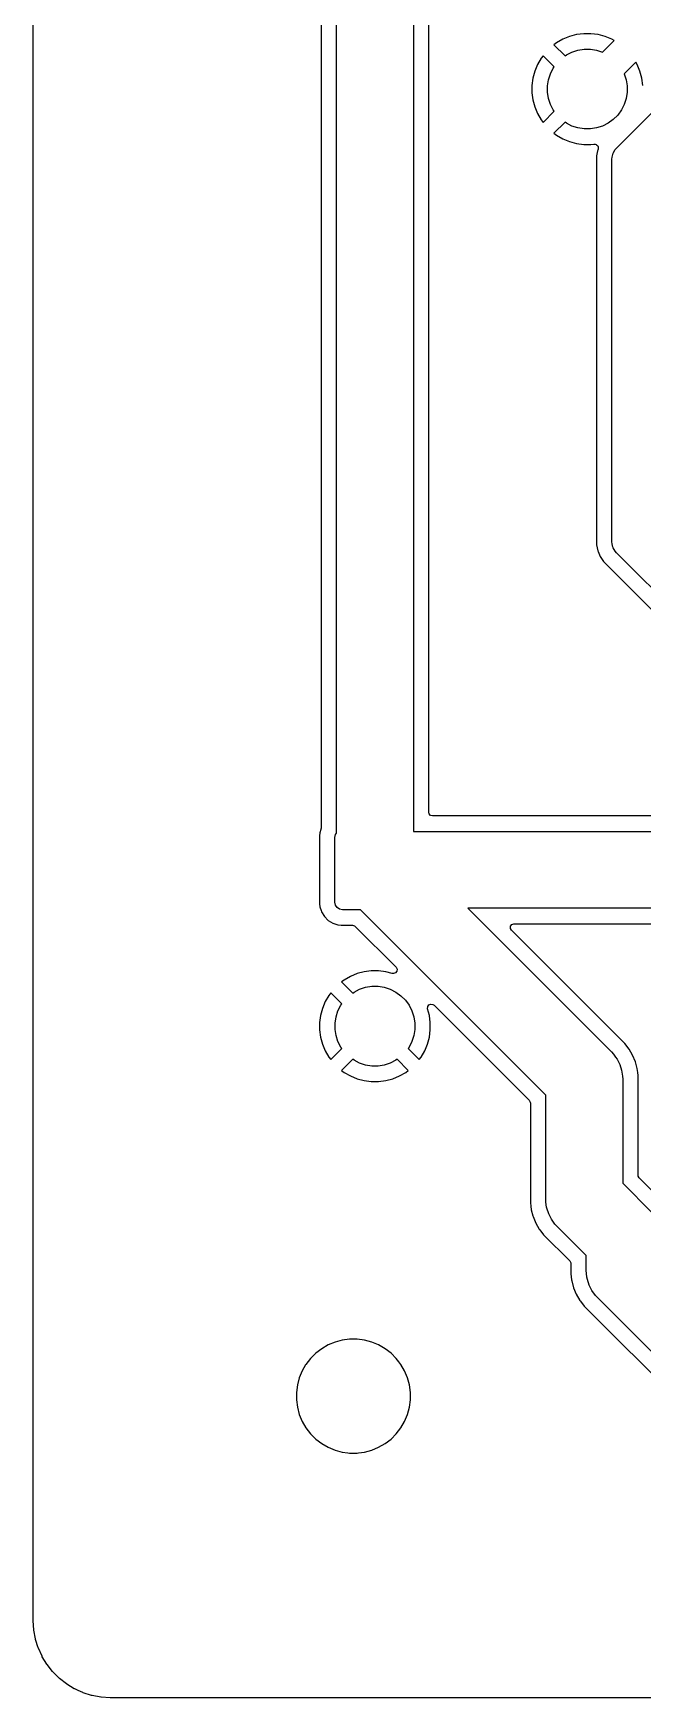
# Model space of a CAD drawing. Header units: millimetres. Extents: x 63.3 to 120.2, y -110.5 to -22.5.
# Drawn here: x 63.3 to 83, y -110.5 to -56.4 of the extents above; entities that cross this region are included whole.
import ezdxf

# ---------------------------------------------------------------- set-up
doc = ezdxf.new("R2010")
doc.units = ezdxf.units.MM
doc.layers.add('BLACK', color=7, linetype='CONTINUOUS')

msp = doc.modelspace()

# ---------------------------------------------------------------- linework, layer by layer
at = {"layer": 'BLACK', "linetype": 'CONTINUOUS'}
for p, q in [((63.2505, -82.509991), (63.2505, -27.643711)), ((72.5995, -54.865258), (72.5995, -82.267993)), ((73.1, -82.417978), (73.1, -54.98)), ((75.6, -55.497766), (75.6, -82.36)), ((76.1005, -81.7355), (76.1005, -55.756442)), ((80.247818, -56.74015), (80.166275, -56.80272)), ((80.247828, -56.740144), (80.247818, -56.74015)), ((80.452171, -56.622165), (80.247828, -56.740144)), ((80.45218, -56.62216), (80.452171, -56.622165)), ((80.670162, -56.53187), (80.45218, -56.62216)), ((80.898085, -56.470799), (80.670162, -56.53187)), ((81.132014, -56.44), (80.898085, -56.470799)), ((81.367985, -56.44), (81.132014, -56.44)), ((81.601914, -56.470799), (81.367985, -56.44)), ((81.829838, -56.53187), (81.601914, -56.470799)), ((81.744807, -57.038086), (82.119403, -56.663489)), ((82.047819, -56.62216), (81.829836, -56.53187)), ((81.829836, -56.53187), (81.829838, -56.53187)), ((82.047828, -56.622165), (82.047819, -56.62216)), ((82.119403, -56.663489), (82.047828, -56.622165)), ((79.750144, -57.237828), (79.632165, -57.442171)), ((79.75015, -57.237818), (79.750144, -57.237828)), ((79.81272, -57.156275), (79.75015, -57.237818)), ((79.812721, -57.156275), (79.81272, -57.156275)), ((80.173393, -57.516947), (79.812721, -57.156275)), ((80.166275, -56.80272), (80.166275, -56.802721)), ((80.166275, -56.802721), (80.526947, -57.163393)), ((80.526947, -57.163393), (80.570752, -57.131568)), ((80.570752, -57.131568), (80.752512, -57.038957)), ((80.752512, -57.038957), (80.946521, -56.975919)), ((80.946521, -56.975919), (81.148003, -56.944007)), ((81.148003, -56.944007), (81.351997, -56.944007)), ((81.351997, -56.944007), (81.553479, -56.975919)), ((81.553479, -56.975919), (81.744807, -57.038086)), ((82.196447, -60.159391), (85.169391, -57.186446)), ((79.54187, -57.660162), (79.480799, -57.888085)), ((79.63216, -57.44218), (79.54187, -57.660162)), ((79.632165, -57.442171), (79.63216, -57.44218)), ((79.985919, -57.936521), (80.048957, -57.742512)), ((80.048957, -57.742512), (80.141568, -57.560752)), ((80.141568, -57.560752), (80.173393, -57.516947)), ((82.826509, -57.370596), (82.451913, -57.745192)), ((82.451913, -57.745192), (82.514081, -57.936521)), ((82.867834, -57.442171), (82.826509, -57.370596)), ((82.867839, -57.44218), (82.867834, -57.442171)), ((82.958129, -57.660162), (82.867839, -57.44218)), ((83.0192, -57.888085), (82.958129, -57.660162)), ((79.480799, -57.888085), (79.45, -58.122014)), ((79.45, -58.122014), (79.45, -58.357985)), ((79.45, -58.357985), (79.480799, -58.591914)), ((79.954007, -58.138003), (79.985919, -57.936521)), ((79.954007, -58.341997), (79.954007, -58.138003)), ((79.985919, -58.543479), (79.954007, -58.341997)), ((82.514081, -57.936521), (82.545993, -58.138003)), ((82.545993, -58.341997), (82.514081, -58.543479)), ((82.545993, -58.138003), (82.545993, -58.341997)), ((83.049999, -58.122014), (83.0192, -57.888085)), ((83.05, -58.122028), (83.049999, -58.122014)), ((79.480799, -58.591914), (79.54187, -58.819837)), ((79.54187, -58.819837), (79.63216, -59.037819)), ((80.048957, -58.737488), (79.985919, -58.543479)), ((80.141568, -58.919248), (80.048957, -58.737488)), ((80.173392, -58.963051), (80.141568, -58.919248)), ((82.358432, -58.919248), (82.238528, -59.084282)), ((82.451043, -58.737488), (82.358432, -58.919248)), ((82.514081, -58.543479), (82.451043, -58.737488)), ((79.63216, -59.037819), (79.632165, -59.037828)), ((79.632165, -59.037828), (79.750144, -59.242171)), ((79.750144, -59.242171), (79.750145, -59.242172)), ((79.750145, -59.242172), (79.812721, -59.323723)), ((79.812721, -59.323723), (80.173392, -58.963051)), ((80.526946, -59.316605), (80.166275, -59.677277)), ((80.570752, -59.348432), (80.526946, -59.316605)), ((80.752512, -59.441043), (80.570752, -59.348432)), ((80.946521, -59.504081), (80.752512, -59.441043)), ((81.747488, -59.441043), (81.553479, -59.504081)), ((81.929248, -59.348432), (81.747488, -59.441043)), ((82.094282, -59.228528), (81.929248, -59.348432)), ((82.238528, -59.084282), (82.094282, -59.228528)), ((80.166275, -59.677277), (80.247827, -59.739854)), ((80.247827, -59.739854), (80.247828, -59.739855)), ((80.247828, -59.739855), (80.452171, -59.857834)), ((80.452171, -59.857834), (80.45218, -59.857839)), ((80.45218, -59.857839), (80.670163, -59.948129)), ((80.670163, -59.948129), (80.670161, -59.948129)), ((80.670161, -59.948129), (80.898085, -60.0092)), ((80.898085, -60.0092), (81.132014, -60.039999)), ((81.148003, -59.535993), (80.946521, -59.504081)), ((81.351997, -59.535993), (81.148003, -59.535993)), ((81.553479, -59.504081), (81.351997, -59.535993)), ((81.367985, -60.039999), (81.467043, -60.026957)), ((81.467043, -60.026957), (81.467207, -60.026982)), ((81.467207, -60.026982), (81.467362, -60.026915)), ((81.467362, -60.026915), (81.5017, -60.032361)), ((81.132014, -60.039999), (81.132029, -60.04)), ((81.132029, -60.04), (81.367971, -60.04)), ((81.367971, -60.04), (81.367985, -60.039999)), ((81.5017, -60.032361), (81.536078, -60.037722)), ((81.536078, -60.037722), (81.536203, -60.037833)), ((81.536203, -60.037833), (81.536369, -60.03786)), ((81.536369, -60.03786), (81.562334, -60.061025)), ((81.582465, -60.248673), (81.5495, -60.414399)), ((81.5495, -60.414399), (81.5495, -73.049863)), ((81.562334, -60.061025), (81.588334, -60.084102)), ((81.582466, -60.248666), (81.582465, -60.248673)), ((81.583723, -60.242352), (81.582466, -60.248666)), ((81.587949, -60.221108), (81.583723, -60.242352)), ((81.599989, -60.19204), (81.587949, -60.221108)), ((81.588334, -60.084102), (81.588379, -60.084262)), ((81.588379, -60.084262), (81.588505, -60.084375)), ((81.588505, -60.084375), (81.597857, -60.118024)), ((81.597857, -60.118024), (81.60722, -60.15137)), ((81.601688, -60.186551), (81.599989, -60.19204)), ((81.60702, -60.152639), (81.601688, -60.186551)), ((81.607216, -60.151692), (81.60702, -60.152639)), ((81.60722, -60.15137), (81.607186, -60.151584)), ((81.607186, -60.151584), (81.607216, -60.151692)), ((82.05, -60.512944), (82.054277, -60.447696)), ((82.05, -72.951321), (82.05, -60.512944)), ((82.054277, -60.447681), (82.08806, -60.321602)), ((82.054277, -60.447696), (82.054277, -60.447681)), ((82.08806, -60.321602), (82.089901, -60.318414)), ((82.089901, -60.318414), (82.153323, -60.208563)), ((82.153323, -60.208563), (82.153338, -60.208547)), ((82.153338, -60.208547), (82.196447, -60.159391)), ((82.054277, -73.016568), (82.05, -72.951321)), ((81.5495, -73.049863), (81.587947, -73.24315)), ((81.587947, -73.24315), (81.58795, -73.24316)), ((81.58795, -73.24316), (81.598141, -73.267763)), ((81.598141, -73.267763), (81.663364, -73.425228)), ((81.663364, -73.425228), (81.663371, -73.425241)), ((81.663371, -73.425241), (81.77286, -73.589102)), ((82.054277, -73.016584), (82.054277, -73.016568)), ((82.084667, -73.13), (82.054277, -73.016584)), ((82.08806, -73.142663), (82.084667, -73.13)), ((82.153323, -73.255702), (82.08806, -73.142663)), ((82.153338, -73.255717), (82.153323, -73.255702)), ((82.196447, -73.304874), (82.153338, -73.255717)), ((84.275126, -75.383553), (82.196447, -73.304874)), ((81.77286, -73.589102), (81.772863, -73.589106)), ((81.772863, -73.589106), (81.916537, -73.73278)), ((81.916537, -73.73278), (81.916559, -73.7328)), ((81.916559, -73.7328), (83.851537, -75.667778)), ((76.111706, -81.787011), (76.1005, -81.7355)), ((76.157461, -81.839815), (76.111706, -81.787011)), ((76.2245, -81.8595), (76.157461, -81.839815)), ((97.111798, -81.8595), (76.2245, -81.8595)), ((63.2505, -100.588711), (63.2505, -82.509991)), ((72.560001, -82.407203), (72.5495, -82.509991)), ((72.5495, -82.509991), (72.5495, -82.519673)), ((72.5495, -82.519673), (72.5495, -82.519674)), ((72.5495, -82.519674), (72.5495, -84.710001)), ((72.595423, -82.300303), (72.560001, -82.407203)), ((72.596869, -82.293401), (72.595423, -82.300303)), ((72.597825, -82.278367), (72.596869, -82.293401)), ((72.5995, -82.267993), (72.597825, -82.278367)), ((73.05, -82.56), (73.06903, -82.464329)), ((73.05, -84.66), (73.05, -82.56)), ((73.06903, -82.464329), (73.1, -82.417978)), ((75.6, -82.36), (97.370475, -82.36)), ((72.5495, -84.710001), (72.549501, -84.710018)), ((72.549501, -84.710018), (72.56, -84.812796)), ((72.56, -84.812796), (72.560001, -84.812799)), ((72.560001, -84.812799), (72.598478, -84.928913)), ((73.06903, -84.755671), (73.05, -84.66)), ((73.123223, -84.836777), (73.06903, -84.755671)), ((73.204329, -84.89097), (73.123223, -84.836777)), ((73.3, -84.91), (73.204329, -84.89097)), ((97.888241, -84.86), (77.367766, -84.86)), ((77.367766, -84.86), (82.033883, -89.526116)), ((72.598478, -84.928913), (72.615186, -84.979334)), ((72.615186, -84.979334), (72.707288, -85.128656)), ((72.707288, -85.128656), (72.831344, -85.252712)), ((72.831344, -85.252712), (72.980666, -85.344814)), ((72.980666, -85.344814), (73.147203, -85.399999)), ((73.147203, -85.399999), (73.249991, -85.4105)), ((73.249991, -85.4105), (73.623556, -85.410499)), ((73.882234, -84.91), (73.3, -84.91)), ((73.623556, -85.410499), (73.690595, -85.430183)), ((73.690595, -85.430183), (73.711237, -85.446818)), ((73.711237, -85.446818), (75.034888, -86.770469)), ((79.9, -90.927766), (73.882234, -84.91)), ((78.754277, -85.510858), (78.759261, -85.441166)), ((78.759261, -85.441166), (78.801133, -85.385233)), ((78.801133, -85.385233), (78.866597, -85.360816)), ((78.866597, -85.360816), (78.875443, -85.3605)), ((78.875443, -85.3605), (98.002968, -85.3605)), ((78.787762, -85.572181), (78.754277, -85.510858)), ((80.821855, -87.606275), (78.787762, -85.572181)), ((73.770162, -86.98187), (73.55218, -87.07216)), ((73.998085, -86.920799), (73.770162, -86.98187)), ((74.232014, -86.89), (73.998085, -86.920799)), ((74.467985, -86.89), (74.232014, -86.89)), ((74.701915, -86.920799), (74.467985, -86.89)), ((74.915114, -86.977925), (74.701915, -86.920799)), ((74.956053, -86.981834), (74.915114, -86.977925)), ((75.021517, -86.957417), (74.956053, -86.981834)), ((75.063389, -86.901484), (75.021517, -86.957417)), ((75.034888, -86.770469), (75.068373, -86.831792)), ((75.068373, -86.831792), (75.063389, -86.901484)), ((72.91272, -87.606275), (72.85015, -87.687818)), ((72.912721, -87.606275), (72.91272, -87.606275)), ((73.273393, -87.966947), (72.912721, -87.606275)), ((73.347818, -87.19015), (73.266275, -87.25272)), ((73.266275, -87.25272), (73.266275, -87.252721)), ((73.266275, -87.252721), (73.626947, -87.613393)), ((73.347828, -87.190144), (73.347818, -87.19015)), ((73.552171, -87.072165), (73.347828, -87.190144)), ((73.55218, -87.07216), (73.552171, -87.072165)), ((73.626947, -87.613393), (73.670752, -87.581568)), ((73.670752, -87.581568), (73.852512, -87.488957)), ((73.852512, -87.488957), (74.046521, -87.425919)), ((74.046521, -87.425919), (74.248003, -87.394007)), ((74.248003, -87.394007), (74.451997, -87.394007)), ((74.451997, -87.394007), (74.653479, -87.425919)), ((74.653479, -87.425919), (74.847488, -87.488957)), ((74.847488, -87.488957), (75.029248, -87.581568)), ((75.029248, -87.581568), (75.194282, -87.701472)), ((82.306661, -89.091081), (80.821855, -87.606275)), ((72.64187, -88.110162), (72.580799, -88.338085)), ((72.73216, -87.89218), (72.64187, -88.110162)), ((72.732165, -87.892171), (72.73216, -87.89218)), ((72.850144, -87.687828), (72.732165, -87.892171)), ((72.85015, -87.687818), (72.850144, -87.687828)), ((73.148957, -88.192512), (73.241568, -88.010752)), ((73.241568, -88.010752), (73.273393, -87.966947)), ((75.194282, -87.701472), (75.338528, -87.845718)), ((75.338528, -87.845718), (75.458432, -88.010752)), ((75.458432, -88.010752), (75.551043, -88.192512)), ((76.062074, -88.124884), (76.063737, -88.055035)), ((76.1192, -88.338085), (76.062074, -88.124884)), ((76.063737, -88.055035), (76.102899, -87.997172)), ((76.102899, -87.997172), (76.167128, -87.969668)), ((76.167128, -87.969668), (76.23603, -87.981254)), ((76.23603, -87.981254), (76.269528, -88.005108)), ((76.269528, -88.005108), (76.540069, -88.275649)), ((72.580799, -88.338085), (72.55, -88.572014)), ((72.55, -88.572014), (72.55, -88.807985)), ((73.054007, -88.588003), (73.085919, -88.386521)), ((73.054007, -88.791997), (73.054007, -88.588003)), ((73.085919, -88.386521), (73.148957, -88.192512)), ((75.551043, -88.192512), (75.614081, -88.386521)), ((75.614081, -88.386521), (75.645993, -88.588003)), ((75.645993, -88.588003), (75.645993, -88.791997)), ((76.149999, -88.572014), (76.1192, -88.338085)), ((76.15, -88.572028), (76.149999, -88.572014)), ((76.15, -88.807971), (76.15, -88.572028)), ((76.540069, -88.275649), (79.363181, -91.098761)), ((72.55, -88.807985), (72.580799, -89.041914)), ((72.580799, -89.041914), (72.64187, -89.269837)), ((73.085919, -88.993479), (73.054007, -88.791997)), ((73.148957, -89.187488), (73.085919, -88.993479)), ((73.241568, -89.369248), (73.148957, -89.187488)), ((75.551043, -89.187488), (75.458432, -89.369248)), ((75.614081, -88.993479), (75.551043, -89.187488)), ((75.645993, -88.791997), (75.614081, -88.993479)), ((76.058129, -89.269837), (76.1192, -89.041914)), ((76.1192, -89.041914), (76.149999, -88.807985)), ((76.149999, -88.807985), (76.15, -88.807971)), ((82.410468, -89.194888), (82.306661, -89.091081)), ((82.468918, -89.253338), (82.410468, -89.194888)), ((72.64187, -89.269837), (72.73216, -89.487819)), ((72.73216, -89.487819), (72.732165, -89.487828)), ((72.732165, -89.487828), (72.850144, -89.692171)), ((72.850144, -89.692171), (72.850145, -89.692172)), ((72.850145, -89.692172), (72.912721, -89.773723)), ((72.912721, -89.773723), (73.273392, -89.413051)), ((73.273392, -89.413051), (73.241568, -89.369248)), ((73.626946, -89.766605), (73.266275, -90.127277)), ((73.670752, -89.798432), (73.626946, -89.766605)), ((75.073052, -89.766606), (75.029248, -89.798432)), ((75.433723, -90.127276), (75.073052, -89.766606)), ((75.458432, -89.369248), (75.426605, -89.413052)), ((75.426605, -89.413052), (75.787276, -89.773723)), ((75.787276, -89.773723), (75.787279, -89.773723)), ((75.787279, -89.773723), (75.84985, -89.692181)), ((75.84985, -89.692181), (75.967834, -89.487828)), ((75.967834, -89.487828), (75.967839, -89.487819)), ((75.967839, -89.487819), (76.058129, -89.269837)), ((82.033883, -89.526116), (82.100508, -89.59819)), ((82.100508, -89.59819), (82.168789, -89.692172)), ((82.168789, -89.692172), (82.2158, -89.756877)), ((82.2158, -89.756877), (82.304849, -89.931646)), ((82.608607, -89.435382), (82.468918, -89.253338)), ((82.608608, -89.435385), (82.608607, -89.435382)), ((82.608611, -89.435388), (82.608608, -89.435385)), ((82.723344, -89.634112), (82.608611, -89.435388)), ((82.811158, -89.846113), (82.723344, -89.634112)), ((73.266275, -90.127277), (73.347827, -90.189854)), ((73.347827, -90.189854), (73.347828, -90.189855)), ((73.347828, -90.189855), (73.552171, -90.307834)), ((73.552171, -90.307834), (73.55218, -90.307839)), ((73.55218, -90.307839), (73.770163, -90.398129)), ((73.852512, -89.891043), (73.670752, -89.798432)), ((74.046521, -89.954081), (73.852512, -89.891043)), ((74.248003, -89.985993), (74.046521, -89.954081)), ((74.451997, -89.985993), (74.248003, -89.985993)), ((74.653479, -89.954081), (74.451997, -89.985993)), ((74.847488, -89.891043), (74.653479, -89.954081)), ((75.029248, -89.798432), (74.847488, -89.891043)), ((74.929837, -90.398129), (75.147819, -90.307839)), ((75.147819, -90.307839), (75.147828, -90.307834)), ((75.147828, -90.307834), (75.352181, -90.18985)), ((75.352181, -90.18985), (75.433723, -90.127279)), ((75.433723, -90.127279), (75.433723, -90.127276)), ((82.304849, -89.931646), (82.365462, -90.118193)), ((82.365462, -90.118193), (82.396147, -90.311926)), ((82.396147, -90.311926), (82.4, -90.41)), ((82.870548, -90.067762), (82.811158, -89.846113)), ((82.886621, -90.18985), (82.870548, -90.067762)), ((82.900499, -90.295258), (82.886621, -90.18985)), ((82.9005, -90.295272), (82.900499, -90.295258)), ((82.9005, -93.533557), (82.9005, -90.295272)), ((73.770163, -90.398129), (73.770161, -90.398129)), ((73.770161, -90.398129), (73.998085, -90.4592)), ((73.998085, -90.4592), (74.232014, -90.489999)), ((74.232014, -90.489999), (74.232029, -90.49)), ((74.232029, -90.49), (74.467971, -90.49)), ((74.467971, -90.49), (74.467985, -90.489999)), ((74.467985, -90.489999), (74.701914, -90.4592)), ((74.701914, -90.4592), (74.929837, -90.398129)), ((82.4, -90.41), (82.4, -93.792233)), ((79.363181, -91.098761), (79.396666, -91.160084)), ((79.396666, -91.160084), (79.3995, -91.186442)), ((79.3995, -91.186442), (79.3995, -94.424734)), ((79.9, -94.31), (79.9, -90.927766)), ((82.903334, -93.559915), (82.9005, -93.533557)), ((82.936819, -93.621238), (82.903334, -93.559915)), ((82.4, -93.792233), (83.350441, -94.742674)), ((83.623219, -94.307639), (82.936819, -93.621238)), ((79.3995, -94.424734), (79.414974, -94.542266)), ((79.414974, -94.542266), (79.414974, -94.542267)), ((79.414974, -94.542267), (79.429398, -94.651836)), ((79.903853, -94.408074), (79.9, -94.31)), ((79.929313, -94.568817), (79.903853, -94.408074)), ((79.934538, -94.601807), (79.929313, -94.568817)), ((79.995151, -94.788354), (79.934538, -94.601807)), ((79.429398, -94.651836), (79.429413, -94.651946)), ((79.429413, -94.651946), (79.429452, -94.652238)), ((79.429452, -94.652238), (79.482621, -94.85067)), ((79.482621, -94.85067), (79.488842, -94.873887)), ((79.488842, -94.873887), (79.57665, -95.085876)), ((79.57665, -95.085876), (79.576657, -95.085891)), ((79.576657, -95.085891), (79.691389, -95.284612)), ((80.0842, -94.963123), (79.995151, -94.788354)), ((80.199492, -95.12181), (80.0842, -94.963123)), ((80.266117, -95.193883), (80.199492, -95.12181)), ((79.691389, -95.284612), (79.709054, -95.307634)), ((79.709054, -95.307634), (79.709059, -95.307639)), ((79.709059, -95.307639), (79.831078, -95.466659)), ((79.831078, -95.466659), (79.831084, -95.466666)), ((79.831084, -95.466666), (80.679739, -96.315319)), ((81.216558, -96.144324), (80.266117, -95.193883)), ((81.216558, -96.626558), (81.216558, -96.144324)), ((80.679739, -96.315319), (80.713224, -96.376642)), ((80.713224, -96.376642), (80.716058, -96.403)), ((80.716058, -96.403), (80.716058, -96.741299)), ((80.716058, -96.741299), (80.741004, -96.930773)), ((81.220411, -96.724632), (81.216558, -96.626558)), ((81.239004, -96.84202), (81.220411, -96.724632)), ((80.741004, -96.930773), (80.74601, -96.968796)), ((80.74601, -96.968796), (80.746011, -96.968798)), ((80.746011, -96.968798), (80.8054, -97.190445)), ((80.8054, -97.190445), (80.893208, -97.402434)), ((81.251096, -96.918365), (81.239004, -96.84202)), ((81.311709, -97.104912), (81.251096, -96.918365)), ((81.400758, -97.279681), (81.311709, -97.104912)), ((81.51605, -97.438368), (81.400758, -97.279681)), ((80.893208, -97.402434), (80.893215, -97.402449)), ((80.893215, -97.402449), (81.007945, -97.601167)), ((81.007945, -97.601167), (81.007947, -97.60117)), ((81.007947, -97.60117), (81.029672, -97.629482)), ((81.029672, -97.629482), (81.147636, -97.783217)), ((81.147636, -97.783217), (81.147642, -97.783224)), ((81.147642, -97.783224), (86.243333, -102.878915)), ((81.582675, -97.510441), (81.51605, -97.438368)), ((86.516117, -102.443884), (81.582675, -97.510441)), ((73.053895, -98.953947), (72.829794, -99.046773)), ((73.288214, -98.891161), (73.053895, -98.953947)), ((73.528711, -98.8595), (73.288214, -98.891161)), ((73.528712, -98.8595), (73.528711, -98.8595)), ((73.771288, -98.8595), (73.528712, -98.8595)), ((73.771289, -98.8595), (73.771288, -98.8595)), ((74.011785, -98.891161), (73.771289, -98.8595)), ((74.246104, -98.953947), (74.011785, -98.891161)), ((74.470205, -99.046773), (74.246104, -98.953947)), ((72.255733, -99.487263), (72.108067, -99.679706)), ((72.255739, -99.487256), (72.255733, -99.487263)), ((72.427256, -99.315739), (72.255739, -99.487256)), ((72.427263, -99.315733), (72.427256, -99.315739)), ((72.619706, -99.168067), (72.427263, -99.315733)), ((72.829785, -99.046777), (72.619706, -99.168067)), ((72.829794, -99.046773), (72.829785, -99.046777)), ((74.470212, -99.046776), (74.470205, -99.046773)), ((74.680289, -99.168064), (74.470212, -99.046776)), ((74.680292, -99.168066), (74.680289, -99.168064)), ((74.680293, -99.168067), (74.680292, -99.168066)), ((74.872736, -99.315733), (74.680293, -99.168067)), ((74.872743, -99.315739), (74.872736, -99.315733)), ((75.04426, -99.487256), (74.872743, -99.315739)), ((75.044266, -99.487263), (75.04426, -99.487256)), ((75.131018, -99.600321), (75.044266, -99.487263)), ((71.986773, -99.889794), (71.893947, -100.113895)), ((71.986777, -99.889785), (71.986773, -99.889794)), ((72.097577, -99.697875), (71.986777, -99.889785)), ((72.108064, -99.679711), (72.097577, -99.697875)), ((72.108067, -99.679706), (72.108064, -99.67971)), ((72.108064, -99.67971), (72.108064, -99.679711)), ((75.191936, -99.679711), (75.131018, -99.600321)), ((75.313224, -99.889788), (75.191936, -99.679711)), ((75.406054, -100.1139), (75.313224, -99.889788)), ((63.2505, -108.006249), (63.2505, -100.588711)), ((71.831161, -100.348214), (71.7995, -100.588711)), ((71.7995, -100.588711), (71.7995, -100.831288)), ((71.893947, -100.113895), (71.831161, -100.348214)), ((75.468838, -100.348211), (75.406054, -100.1139)), ((75.5005, -100.588712), (75.468838, -100.348211)), ((75.5005, -100.831288), (75.5005, -100.588712)), ((71.7995, -100.831288), (71.831161, -101.071785)), ((71.831161, -101.071785), (71.893947, -101.306104)), ((75.406054, -101.3061), (75.468838, -101.071789)), ((75.468838, -101.071789), (75.5005, -100.831288)), ((71.893947, -101.306104), (71.986773, -101.530205)), ((71.986773, -101.530205), (71.986776, -101.530212)), ((71.986776, -101.530212), (72.108064, -101.740289)), ((75.191936, -101.740289), (75.313224, -101.530212)), ((75.313224, -101.530212), (75.406054, -101.3061)), ((72.108064, -101.740289), (72.108066, -101.740292)), ((72.108066, -101.740292), (72.108067, -101.740293)), ((72.108067, -101.740293), (72.255733, -101.932736)), ((72.255733, -101.932736), (72.255739, -101.932743)), ((72.255739, -101.932743), (72.427256, -102.10426)), ((72.427256, -102.10426), (72.427262, -102.104265)), ((72.427262, -102.104265), (72.619711, -102.251936)), ((74.680289, -102.251936), (74.872738, -102.104265)), ((74.872738, -102.104265), (75.044265, -101.932738)), ((75.044265, -101.932738), (75.191936, -101.740289)), ((72.619711, -102.251936), (72.829788, -102.373224)), ((72.829788, -102.373224), (73.0539, -102.466054)), ((73.0539, -102.466054), (73.288211, -102.528838)), ((73.288211, -102.528838), (73.468586, -102.552584)), ((73.468586, -102.552584), (73.528711, -102.5605)), ((73.528711, -102.5605), (73.528712, -102.5605)), ((73.528712, -102.5605), (73.771289, -102.5605)), ((73.771289, -102.5605), (73.819388, -102.554167)), ((73.819388, -102.554167), (74.011789, -102.528838)), ((74.011789, -102.528838), (74.2461, -102.466054)), ((74.2461, -102.466054), (74.470212, -102.373224)), ((74.470212, -102.373224), (74.680289, -102.251936)), ((63.250726, -108.013736), (63.2505, -108.006249)), ((63.268271, -108.303794), (63.250726, -108.013736)), ((63.270076, -108.318659), (63.268271, -108.303794)), ((63.32178, -108.600797), (63.270076, -108.318659)), ((63.325363, -108.615334), (63.32178, -108.600797)), ((63.410698, -108.889182), (63.325363, -108.615334)), ((63.416, -108.903163), (63.410698, -108.889182)), ((63.533722, -109.16473), (63.416, -108.903163)), ((63.54068, -109.177987), (63.533722, -109.16473)), ((63.689071, -109.423458), (63.54068, -109.177987)), ((63.697573, -109.435776), (63.689071, -109.423458)), ((63.874474, -109.661573), (63.697573, -109.435776)), ((63.884404, -109.672781), (63.874474, -109.661573)), ((64.087218, -109.875595), (63.884404, -109.672781)), ((64.098426, -109.885525), (64.087218, -109.875595)), ((64.324217, -110.062422), (64.098426, -109.885525)), ((64.336541, -110.070928), (64.324217, -110.062422)), ((64.582012, -110.219319), (64.336541, -110.070928)), ((64.595269, -110.226277), (64.582012, -110.219319)), ((64.704096, -110.275256), (64.595269, -110.226277)), ((64.856827, -110.343995), (64.704096, -110.275256)), ((64.870825, -110.349304), (64.856827, -110.343995)), ((65.144664, -110.434635), (64.870825, -110.349304)), ((65.159202, -110.438219), (65.144664, -110.434635)), ((65.44134, -110.489923), (65.159202, -110.438219)), ((65.456205, -110.491728), (65.44134, -110.489923)), ((65.746264, -110.509274), (65.456205, -110.491728)), ((65.753751, -110.5095), (65.746264, -110.509274)), ((117.746249, -110.5095), (65.753751, -110.5095))]:
    msp.add_line(p, q, dxfattribs=at)

doc.saveas('drawing.dxf')
